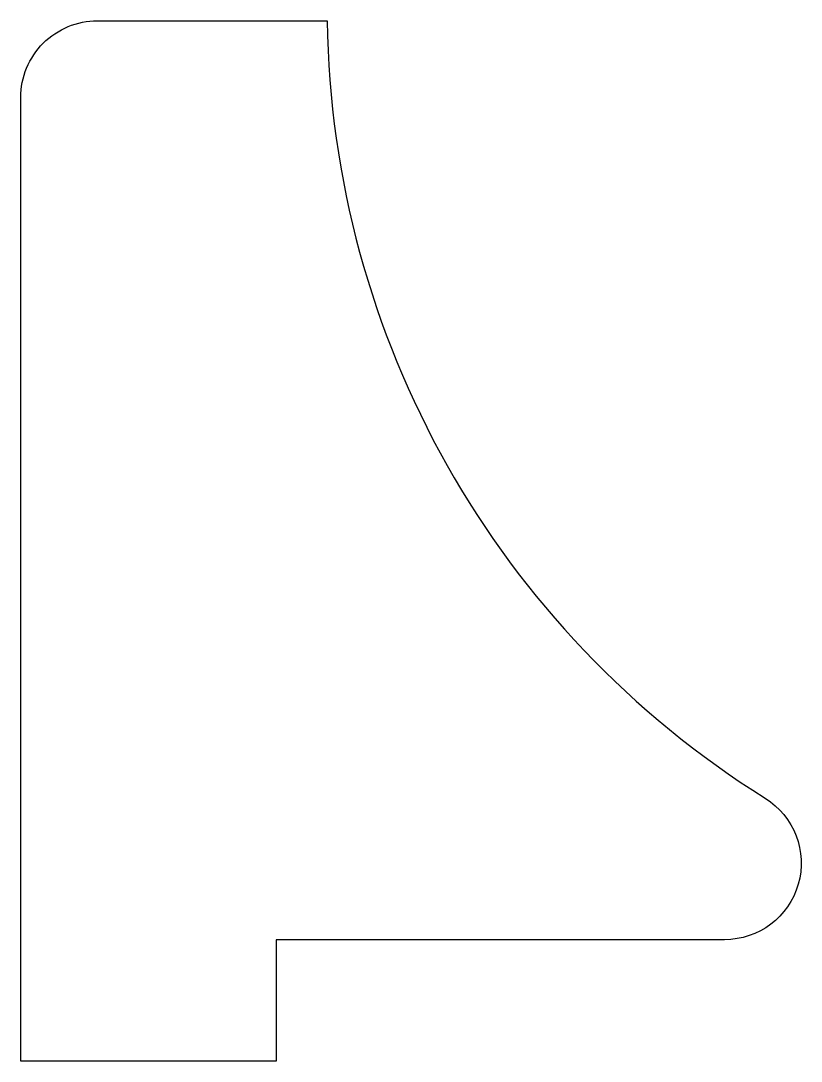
# Model space of a CAD drawing. Extents: x 0 to 30.6, y 0 to 40.8.
import ezdxf

# ---------------------------------------------------------------- set-up
doc = ezdxf.new("R2010")
doc.units = 0

msp = doc.modelspace()

# ---------------------------------------------------------------- linework, layer by layer
at = {"layer": '1'}
msp.add_lwpolyline([(29.158, 10.304, -0.753593), (27.568, 4.76), (10, 4.76), (10, 0), (0, 0), (0, 37.76, -0.414214), (3, 40.76), (12, 40.76, 0.254994)], format="xyb", close=True, dxfattribs=at)

doc.saveas('drawing.dxf')
